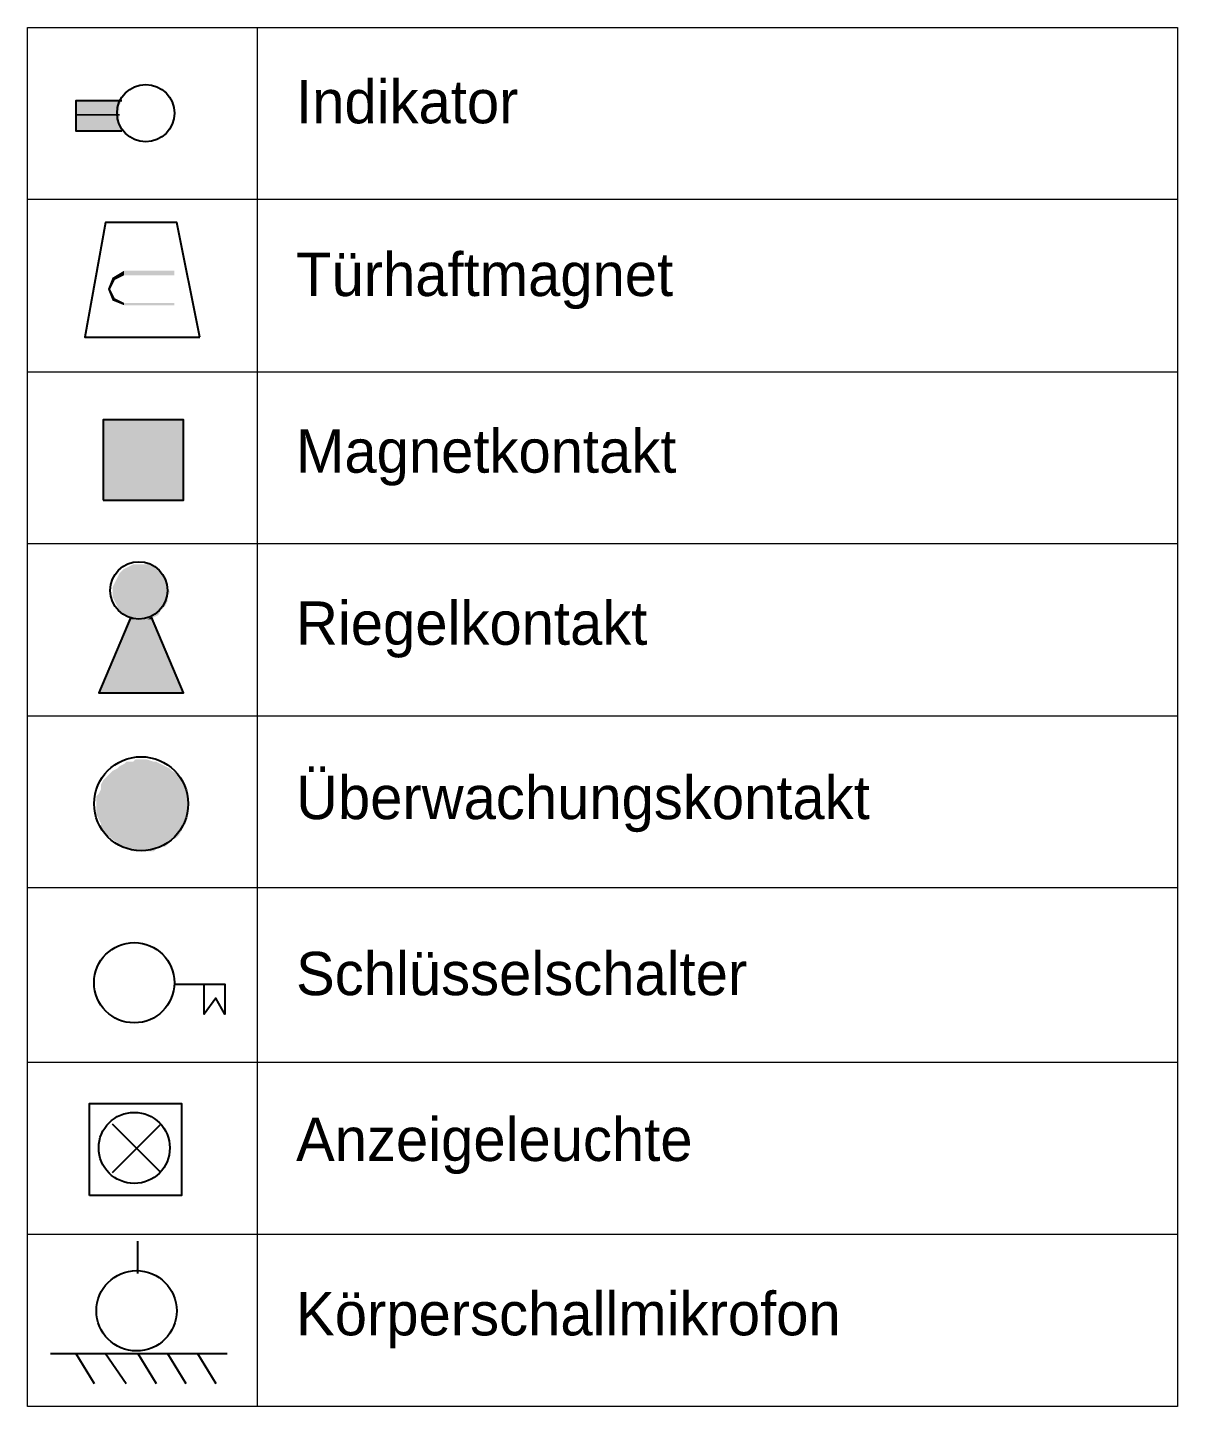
# Model space of a CAD drawing. Header units: millimetres. Extents: x -14546 to 9144, y -9557 to 1648.
# Drawn here: x 7202 to 9144, y -9557 to -7228 of the extents above; entities that cross this region are included whole.
import ezdxf

# ---------------------------------------------------------------- set-up
doc = ezdxf.new("R2010")
doc.units = ezdxf.units.MM
doc.layers.add('PDF2_EL_Legende', color=7, linetype='CONTINUOUS')
doc.layers.add('PDF2_Text', color=7, linetype='CONTINUOUS')
doc.styles.add('PDF ArialMT', font='PDF ArialMT')

msp = doc.modelspace()

# ---------------------------------------------------------------- linework, layer by layer
at = {"layer": 'PDF2_EL_Legende', "color": 7, "lineweight": 9}
msp.add_lwpolyline([(7201.607, -9557.473), (7201.607, -7227.686), (9143.742, -7227.686), (9143.742, -9557.473)], close=True, dxfattribs=at)
for points in [[(7589.259, -7227.686), (7589.259, -9557.473)], [(9143.742, -7518.425), (7201.607, -7518.425)], [(7201.607, -7809.164), (9143.742, -7809.164)], [(9143.742, -8099.902), (7201.607, -8099.902)], [(7201.607, -8390.641), (9143.742, -8390.641)], [(9143.742, -8681.38), (7201.607, -8681.38)], [(7201.607, -8975.995), (9143.742, -8975.995)], [(9143.742, -9266.734), (7201.607, -9266.734)]]:
    msp.add_lwpolyline(points, dxfattribs=at)
at = {"layer": 'PDF2_EL_Legende', "lineweight": 25}
for points in [[(7360.544, -7351.735), (7283.014, -7351.735), (7283.014, -7374.994), (7283.014, -7402.129), (7360.544, -7402.129)], [(7376.05, -8223.951), (7321.779, -8351.876), (7465.21, -8351.876), (7410.939, -8223.951)], [(7449.704, -8844.194), (7534.987, -8844.194), (7534.987, -8894.588), (7519.481, -8867.453), (7500.099, -8894.588), (7500.099, -8844.194)], [(7345.038, -9162.068), (7426.445, -9080.661)], [(7426.445, -9162.068), (7345.038, -9080.661)], [(7387.68, -9332.635), (7387.68, -9278.364)], [(7240.372, -9468.313), (7538.864, -9468.313)], [(7283.014, -9468.313), (7314.026, -9518.708)], [(7333.408, -9468.313), (7368.297, -9518.708)], [(7387.68, -9468.313), (7418.692, -9518.708)], [(7438.074, -9468.313), (7469.086, -9518.708)], [(7488.469, -9468.313), (7519.481, -9518.708)]]:
    msp.add_lwpolyline(points, dxfattribs=at)
at = {"layer": 'PDF2_EL_Legende', "lineweight": 0}
msp.add_lwpolyline([(7356.667, -7374.994), (7283.014, -7374.994), (7356.667, -7374.994)], dxfattribs=at)
at = {"layer": 'PDF2_EL_Legende', "lineweight": 25}
for points in [[(7492.346, -7751.016), (7453.58, -7557.19), (7333.408, -7557.19), (7298.52, -7751.016)], [(7329.532, -8026.249), (7465.21, -8026.249), (7465.21, -7890.57), (7329.532, -7890.57)], [(7306.273, -9200.833), (7306.273, -9045.773), (7461.333, -9045.773), (7461.333, -9200.833)]]:
    msp.add_lwpolyline(points, close=True, dxfattribs=at)
for centre, radius in [((7401.171, -7372.269), 48.456), ((7389.54, -8178.618), 48.456), ((7393.417, -8539.15), 79.469), ((7381.787, -8841.53), 67.839), ((7381.787, -9120.651), 60.086), ((7385.664, -9395.894), 67.839)]:
    msp.add_circle(centre, radius, dxfattribs=at)
at = {"layer": 'PDF2_EL_Legende'}
for points in [[(7360.544, -7351.735), (7283.014, -7351.735), (7356.667, -7359.488)], [(7283.014, -7351.735), (7356.667, -7359.488), (7283.014, -7359.488)], [(7356.667, -7359.488), (7283.014, -7359.488), (7356.667, -7367.241)], [(7283.014, -7359.488), (7356.667, -7367.241), (7283.014, -7367.241)], [(7356.667, -7367.241), (7283.014, -7367.241), (7356.667, -7374.994)], [(7283.014, -7367.241), (7356.667, -7374.994), (7283.014, -7374.994)], [(7283.014, -7374.994), (7356.667, -7374.994), (7356.667, -7374.994)], [(7356.667, -7374.994), (7283.014, -7374.994), (7356.667, -7386.623)], [(7283.014, -7374.994), (7356.667, -7386.623), (7283.014, -7386.623)], [(7356.667, -7386.623), (7283.014, -7386.623), (7356.667, -7394.376)], [(7283.014, -7386.623), (7356.667, -7394.376), (7283.014, -7394.376)], [(7356.667, -7394.376), (7283.014, -7394.376), (7360.544, -7402.129)], [(7283.014, -7394.376), (7360.544, -7402.129), (7283.014, -7402.129)], [(7364.42, -7638.597), (7364.42, -7646.35), (7345.038, -7650.226)], [(7449.704, -7646.35), (7449.704, -7638.597), (7364.42, -7646.35)], [(7449.704, -7638.597), (7364.42, -7646.35), (7364.42, -7638.597)], [(7345.038, -7650.226), (7348.914, -7654.103), (7337.285, -7669.609)], [(7348.914, -7654.103), (7337.285, -7669.609), (7341.161, -7669.609)], [(7364.42, -7646.35), (7345.038, -7650.226), (7348.914, -7654.103)], [(7337.285, -7669.609), (7341.161, -7669.609), (7345.038, -7688.992)], [(7341.161, -7669.609), (7345.038, -7688.992), (7348.914, -7685.115)], [(7345.038, -7688.992), (7348.914, -7685.115), (7364.42, -7696.745)], [(7348.914, -7685.115), (7364.42, -7696.745), (7364.42, -7692.868)], [(7449.704, -7696.745), (7449.704, -7692.868), (7364.42, -7696.745)], [(7449.704, -7692.868), (7364.42, -7696.745), (7364.42, -7692.868)], [(7465.21, -7890.57), (7329.532, -7890.57), (7465.21, -8026.249)], [(7329.532, -7890.57), (7465.21, -8026.249), (7329.532, -8026.249)], [(7356.667, -8150.297), (7434.198, -8158.05), (7352.791, -8158.05)], [(7364.42, -8142.544), (7426.445, -8150.297), (7356.667, -8150.297)], [(7426.445, -8150.297), (7356.667, -8150.297), (7434.198, -8158.05)], [(7372.174, -8138.668), (7422.568, -8142.544), (7364.42, -8142.544)], [(7422.568, -8142.544), (7364.42, -8142.544), (7426.445, -8150.297)], [(7379.927, -8134.791), (7414.815, -8138.668), (7372.174, -8138.668)], [(7414.815, -8138.668), (7372.174, -8138.668), (7422.568, -8142.544)], [(7387.68, -8134.791), (7407.062, -8134.791), (7379.927, -8134.791)], [(7407.062, -8134.791), (7379.927, -8134.791), (7414.815, -8138.668)], [(7395.433, -8134.791), (7387.68, -8134.791), (7407.062, -8134.791)], [(7348.914, -8165.803), (7438.074, -8173.556), (7345.038, -8173.556)], [(7438.074, -8173.556), (7345.038, -8173.556), (7441.951, -8181.309)], [(7345.038, -8173.556), (7441.951, -8181.309), (7345.038, -8181.309)], [(7352.791, -8158.05), (7438.074, -8165.803), (7348.914, -8165.803)], [(7438.074, -8165.803), (7348.914, -8165.803), (7438.074, -8173.556)], [(7434.198, -8158.05), (7352.791, -8158.05), (7438.074, -8165.803)], [(7441.951, -8181.309), (7345.038, -8181.309), (7438.074, -8189.062)], [(7345.038, -8181.309), (7438.074, -8189.062), (7345.038, -8189.062)], [(7438.074, -8189.062), (7345.038, -8189.062), (7438.074, -8196.815)], [(7345.038, -8189.062), (7438.074, -8196.815), (7348.914, -8196.815)], [(7438.074, -8196.815), (7348.914, -8196.815), (7434.198, -8204.568)], [(7348.914, -8196.815), (7434.198, -8204.568), (7352.791, -8204.568)], [(7434.198, -8204.568), (7352.791, -8204.568), (7426.445, -8212.321)], [(7352.791, -8204.568), (7426.445, -8212.321), (7356.667, -8212.321)], [(7426.445, -8212.321), (7356.667, -8212.321), (7422.568, -8220.074)], [(7356.667, -8212.321), (7422.568, -8220.074), (7364.42, -8220.074)], [(7422.568, -8220.074), (7364.42, -8220.074), (7414.815, -8223.951)], [(7364.42, -8220.074), (7414.815, -8223.951), (7372.174, -8223.951)], [(7414.815, -8223.951), (7372.174, -8223.951), (7407.062, -8227.827)], [(7372.174, -8223.951), (7407.062, -8227.827), (7379.927, -8227.827)], [(7376.05, -8223.951), (7383.803, -8227.827), (7372.174, -8227.827)], [(7410.939, -8223.951), (7410.939, -8227.827), (7403.186, -8227.827)], [(7372.174, -8227.827), (7465.21, -8351.876), (7321.779, -8351.876)], [(7391.556, -8227.827), (7391.556, -8227.827), (7372.174, -8227.827)], [(7391.556, -8227.827), (7372.174, -8227.827), (7383.803, -8227.827)], [(7410.939, -8227.827), (7372.174, -8227.827), (7465.21, -8351.876)], [(7407.062, -8227.827), (7379.927, -8227.827), (7395.433, -8227.827)], [(7379.927, -8227.827), (7395.433, -8227.827), (7387.68, -8227.827)], [(7410.939, -8227.827), (7403.186, -8227.827), (7391.556, -8227.827)], [(7403.186, -8227.827), (7410.939, -8227.827), (7410.939, -8227.827)], [(7352.791, -8479.801), (7445.827, -8483.678), (7345.038, -8483.678)], [(7356.667, -8475.925), (7441.951, -8479.801), (7352.791, -8479.801)], [(7441.951, -8479.801), (7352.791, -8479.801), (7445.827, -8483.678)], [(7364.42, -8472.048), (7434.198, -8475.925), (7356.667, -8475.925)], [(7434.198, -8475.925), (7356.667, -8475.925), (7441.951, -8479.801)], [(7368.297, -8468.172), (7426.445, -8472.048), (7364.42, -8472.048)], [(7426.445, -8472.048), (7364.42, -8472.048), (7434.198, -8475.925)], [(7379.927, -8468.172), (7418.692, -8468.172), (7368.297, -8468.172)], [(7418.692, -8468.172), (7368.297, -8468.172), (7426.445, -8472.048)], [(7383.803, -8464.295), (7414.815, -8468.172), (7379.927, -8468.172)], [(7414.815, -8468.172), (7379.927, -8468.172), (7418.692, -8468.172)], [(7399.309, -8464.295), (7403.186, -8464.295), (7383.803, -8464.295)], [(7403.186, -8464.295), (7383.803, -8464.295), (7414.815, -8468.172)], [(7329.532, -8499.184), (7465.21, -8506.937), (7325.655, -8506.937)], [(7333.408, -8495.307), (7461.333, -8499.184), (7329.532, -8499.184)], [(7461.333, -8499.184), (7329.532, -8499.184), (7465.21, -8506.937)], [(7341.161, -8487.554), (7457.457, -8495.307), (7333.408, -8495.307)], [(7457.457, -8495.307), (7333.408, -8495.307), (7461.333, -8499.184)], [(7345.038, -8483.678), (7453.58, -8487.554), (7341.161, -8487.554)], [(7453.58, -8487.554), (7341.161, -8487.554), (7457.457, -8495.307)], [(7445.827, -8483.678), (7345.038, -8483.678), (7453.58, -8487.554)], [(7321.779, -8522.443), (7472.963, -8526.319), (7317.902, -8526.319)], [(7472.963, -8526.319), (7317.902, -8526.319), (7472.963, -8534.072)], [(7317.902, -8526.319), (7472.963, -8534.072), (7317.902, -8534.072)], [(7325.655, -8514.69), (7469.086, -8522.443), (7321.779, -8522.443)], [(7469.086, -8522.443), (7321.779, -8522.443), (7472.963, -8526.319)], [(7465.21, -8506.937), (7325.655, -8506.937), (7469.086, -8514.69)], [(7325.655, -8506.937), (7469.086, -8514.69), (7325.655, -8514.69)], [(7469.086, -8514.69), (7325.655, -8514.69), (7469.086, -8522.443)], [(7472.963, -8534.072), (7317.902, -8534.072), (7472.963, -8541.825)], [(7317.902, -8534.072), (7472.963, -8541.825), (7317.902, -8541.825)], [(7472.963, -8541.825), (7317.902, -8541.825), (7472.963, -8549.578)], [(7317.902, -8541.825), (7472.963, -8549.578), (7317.902, -8549.578)], [(7472.963, -8549.578), (7317.902, -8549.578), (7472.963, -8557.331)], [(7317.902, -8549.578), (7472.963, -8557.331), (7317.902, -8557.331)], [(7472.963, -8557.331), (7317.902, -8557.331), (7469.086, -8565.084)], [(7317.902, -8557.331), (7469.086, -8565.084), (7321.779, -8565.084)], [(7469.086, -8565.084), (7321.779, -8565.084), (7469.086, -8572.838)], [(7321.779, -8565.084), (7469.086, -8572.838), (7325.655, -8572.838)], [(7469.086, -8572.838), (7325.655, -8572.838), (7465.21, -8576.714)], [(7325.655, -8572.838), (7465.21, -8576.714), (7325.655, -8576.714)], [(7465.21, -8576.714), (7325.655, -8576.714), (7461.333, -8584.467)], [(7325.655, -8576.714), (7461.333, -8584.467), (7329.532, -8584.467)], [(7461.333, -8584.467), (7329.532, -8584.467), (7457.457, -8592.22)], [(7329.532, -8584.467), (7457.457, -8592.22), (7333.408, -8592.22)], [(7457.457, -8592.22), (7333.408, -8592.22), (7453.58, -8596.097)], [(7333.408, -8592.22), (7453.58, -8596.097), (7341.161, -8596.097)], [(7453.58, -8596.097), (7341.161, -8596.097), (7445.827, -8599.973)], [(7341.161, -8596.097), (7445.827, -8599.973), (7345.038, -8599.973)], [(7445.827, -8599.973), (7345.038, -8599.973), (7441.951, -8603.85)], [(7345.038, -8599.973), (7441.951, -8603.85), (7352.791, -8603.85)], [(7441.951, -8603.85), (7352.791, -8603.85), (7434.198, -8611.603)], [(7352.791, -8603.85), (7434.198, -8611.603), (7356.667, -8611.603)], [(7434.198, -8611.603), (7356.667, -8611.603), (7426.445, -8611.603)], [(7356.667, -8611.603), (7426.445, -8611.603), (7364.42, -8611.603)], [(7426.445, -8611.603), (7364.42, -8611.603), (7418.692, -8615.479)], [(7364.42, -8611.603), (7418.692, -8615.479), (7368.297, -8615.479)], [(7418.692, -8615.479), (7368.297, -8615.479), (7414.815, -8619.356)], [(7368.297, -8615.479), (7414.815, -8619.356), (7379.927, -8619.356)], [(7379.927, -8619.356), (7383.803, -8619.356), (7403.186, -8619.356)], [(7379.927, -8619.356), (7414.815, -8619.356), (7403.186, -8619.356)], [(7383.803, -8619.356), (7403.186, -8619.356), (7399.309, -8619.356)]]:
    msp.add_solid(points, dxfattribs=at)

# ---------------------------------------------------------------- texts
at = {"layer": 'PDF2_Text', "attachment_point": 4, "style": 'PDF ArialMT'}
for s, insert, char_height, width in [('Indikator', (7655.093, -7353.35), 73.2385, 406.88053), ('Türhaftmagnet', (7655.093, -7655.731), 73.23849, 707.97212), ('Magnetkontakt', (7655.093, -7954.236), 73.23849, 707.97212), ('Riegelkontakt', (7655.093, -8244.987), 73.23849, 651.00884), ('Überwachungskontakt', (7655.093, -8539.614), 73.23849, 1049.77966), ('Schlüsselschalter', (7655.093, -8826.488), 73.23849, 846.39519), ('Anzeigeleuchte', (7655.093, -9117.239), 73.23849, 716.10973), ('Körperschallmikrofon', (7655.093, -9411.866), 73.23849, 1017.22922)]:
    msp.add_mtext(s, dxfattribs=dict(at, insert=insert, char_height=char_height, width=width))

doc.saveas('drawing.dxf')
